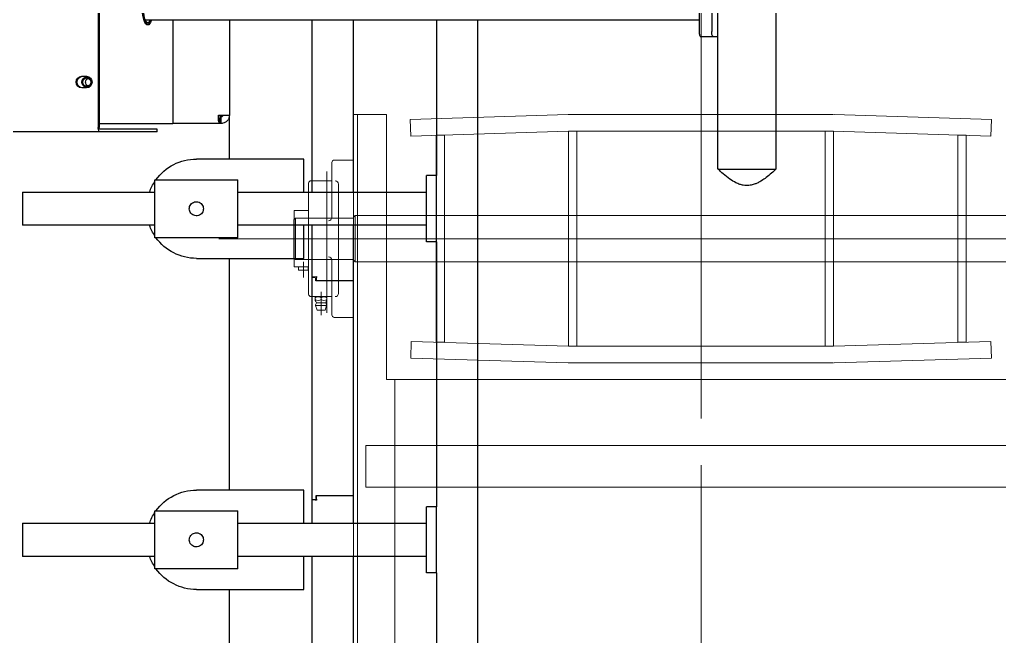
# Model space of a CAD drawing. Header units: millimetres. Extents: x 163705 to 1616509, y 81827 to 302547.
# Drawn here: x 251585 to 252177, y 147790 to 148163 of the extents above; entities that cross this region are included whole.
import ezdxf

# ---------------------------------------------------------------- set-up
doc = ezdxf.new("R2010")
doc.units = ezdxf.units.MM
doc.header["$LTSCALE"] = 10
doc.linetypes.add('CENTER2', pattern=[28.575, 19.05, -3.175, 3.175, -3.175])
doc.layers.add('1-中心线', color=1, linetype='CENTER2', lineweight=0)
doc.layers.add('1-设备轮廓', color=2, linetype='Continuous', lineweight=18)

# ---------------------------------------------------------------- blocks, each defined once
blk = doc.blocks.new('A$Ce0621208')
for p, q in [((-1039.06, 993.69), (-1039.06, 366.85)), ((-1039.06, 867.69), (-1039.06, 332.26)), ((-1053.06, 814.05), (-1053.06, 396.05)), ((-1025.06, 814.05), (-1025.06, 396.05)), ((-954.06, 415.05), (-954.06, 795.05)), ((-1114.05, 685.34), (-1111.11, 780.34)), ((-1101.11, 780.05), (-1111.11, 780.34)), ((-1104.06, 685.05), (-1101.11, 780.05)), ((-977, 780.05), (-967, 780.34)), ((-974.06, 685.05), (-977, 780.05)), ((-964.06, 685.34), (-967, 780.34)), ((-1114.06, 685.05), (-1114.06, 525.05)), ((-1104.06, 685.05), (-1104.06, 525.05)), ((-974.06, 685.05), (-974.06, 525.05)), ((-964.06, 685.05), (-964.06, 525.05)), ((-1147.59, 605.05), (-930.52, 605.05)), ((-1114.05, 524.75), (-1111.11, 429.38)), ((-1104.06, 525.05), (-1101.11, 429.68)), ((-974.06, 525.05), (-977, 430.05)), ((-964.06, 524.75), (-967, 429.75)), ((-1101.11, 429.68), (-1111.11, 429.38)), ((-977, 430.05), (-967, 429.75)), ((-1114.06, 395.05), (-1114.06, 415.05)), ((-1114.06, 415.05), (-954.06, 415.05)), ((-954.06, 420.05), (1649.79, 420.05)), ((1899.79, 397.55), (-1114.06, 397.55)), ((1899.79, 395.05), (-1114.06, 395.05)), ((-991.56, 395.05), (-1086.56, 395.05)), ((-1086.56, 395.05), (-1086.56, 383.55)), ((-1053.06, 396.05), (-1052.06, 395.05)), ((-1025.06, 396.05), (-1053.06, 396.05)), ((-1026.06, 395.05), (-1052.06, 395.05)), ((-1051.56, 395.05), (-1051.56, 360.05)), ((-1026.56, 395.05), (-1026.56, 360.05)), ((-1025.06, 396.05), (-1026.06, 395.05)), ((-991.56, 395.05), (-991.56, 383.55)), ((-1006.06, 386.05), (-1072.06, 386.05)), ((-1051.97, 382.05), (-1085.06, 382.05)), ((-998.39, 379.05), (-1079.72, 379.05)), ((-1074.06, 382.05), (-1074.06, 369.55)), ((-993.06, 382.05), (-1026.14, 382.05)), ((-994.33, 379.05), (-1010.93, 379.05)), ((-1004.06, 382.05), (-1004.06, 369.55)), ((-1004.06, 382.05), (-1004.06, 375.85)), ((-1004.06, 382.05), (-1004.06, 375.85)), ((-1004.06, 381.07), (-1004.06, 382.05)), ((-1004.06, 381.07), (-1004.06, 375.85)), ((-1003.76, 379.05), (-1004.06, 378.75)), ((-1004.06, 378.75), (-1004.06, 372.35)), ((-1004.06, 378.75), (-1004.06, 372.35)), ((-1001.71, 379.05), (-1003.76, 379.05)), ((-998.66, 378.85), (-998.66, 372.25)), ((-995.96, 377.95), (-998.66, 378.85)), ((-992.96, 375.55), (-1007.06, 375.55)), ((-1004.06, 377.57), (-1004.06, 378.58)), ((-1004.06, 377.57), (-1004.06, 372.35)), ((-1000.4, 378.35), (-1000.4, 372.75)), ((-995.96, 373.15), (-998.66, 372.25)), ((-995.96, 377.95), (-995.96, 373.15)), ((-995.96, 377.95), (-995.96, 373.15)), ((-995.96, 377.95), (-995.96, 373.15)), ((-995.96, 377.95), (-995.96, 373.15)), ((-1005.56, 368.05), (-1072.56, 368.05)), ((-1056.06, 368.05), (-1056.06, 359.25)), ((-1022.06, 368.05), (-1022.06, 359.25)), ((-1020.06, 367.85), (-1022.06, 367.85)), ((-1020.06, 367.85), (-1020.06, 361.85)), ((-1004.06, 372.35), (-1003.76, 372.05)), ((-1001.71, 372.05), (-1003.76, 372.05)), ((-1015.72, 364.85), (-1025.06, 364.85)), ((-1020.06, 361.85), (-1022.06, 361.85)), ((-1022.06, 359.25), (-1056.06, 359.25)), ((-1051.56, 360.05), (-1050.56, 359.05)), ((-1051.56, 360.05), (-1026.56, 360.05)), ((-1027.56, 359.05), (-1050.56, 359.05)), ((-1026.56, 360.05), (-1027.56, 359.05))]:
    blk.add_line(p, q)
for points in [[(-914.06, 807.55), (-889.06, 807.55), (-889.06, 402.55), (-914.06, 402.55)], [(-976.56, 765.05), (-976.56, 760.05), (-1101.56, 760.05), (-1101.56, 765.05)], [(-974.06, 685.05), (-974.06, 680.05), (-1104.06, 680.05), (-1104.06, 685.05)], [(-974.06, 525.05), (-974.06, 530.05), (-1104.06, 530.05), (-1104.06, 525.05)], [(-976.56, 445.05), (-976.56, 450.05), (-1101.56, 450.05), (-1101.56, 445.05)]]:
    blk.add_lwpolyline(points, close=True)
for centre, radius, start, end in [((-1072.06, 384.05), 2, 90, 180), ((-1006.06, 384.05), 2, 0, 90), ((-1085.06, 383.55), 1.5, 180, 270), ((-1051.97, 380.05), 2, 0, 90), ((-1026.14, 380.05), 2, 90, 180), ((-1001.41, 377.3), 2.64, 138.589, 221.411), ((-1004.36, 377.3), 2.64, 318.589, 41.411), ((-998.26, 383.95), 6, 234.807, 249.039), ((-998.66, 375.55), 3.3, 90, 121.953), ((-993.06, 383.55), 1.5, 270, 0), ((-1001.41, 373.8), 2.64, 138.22, 221.411), ((-1004.36, 373.8), 2.64, 318.589, 41.411), ((-1072.56, 369.55), 1.5, 180, 270), ((-1005.56, 369.55), 1.5, 270, 0), ((-998.26, 367.14), 6, 110.961, 125.192), ((-1000.62, 371.95), 0.8, 61.408, 77.796), ((-998.66, 375.55), 3.3, 238.047, 270)]:
    blk.add_arc(centre, radius, start, end)
at = {"layer": '1-中心线'}
for p, q in [((-1039.06, 313.92), (-1039.06, 1030.98)), ((-1187.96, 605.05), (1951.97, 605.05))]:
    blk.add_line(p, q, dxfattribs=at)
blk = doc.blocks.new('G$C126DDED6')
at = {"rotation": 90}
blk.add_blockref('A$Ce0621208', (1640.05, 2164.12), dxfattribs=at)
blk = doc.blocks.new('11')
at = {"lineweight": 25}
for p, q in [((1524.49, -990.89), (1524.49, -522.21)), ((1560.99, -944.32), (1560.99, -1024.32)), ((1560.99, -944.32), (1579.72, -944.32)), ((1579.72, -944.32), (1580.99, -944.32)), ((1580.99, -1024.32), (1580.99, -944.32)), ((1760.99, -944.32), (1760.99, -1024.32)), ((1760.99, -944.32), (1779.72, -944.32)), ((1779.72, -944.32), (1780.99, -944.32)), ((1780.99, -1024.32), (1780.99, -944.32)), ((1490.99, -980.13), (1490.99, -982.98)), ((1497.99, -982.98), (1497.99, -980.13)), ((1156.99, -990.11), (1521.99, -990.11)), ((1156.99, -990.58), (1521.99, -990.58)), ((1519.49, -990.58), (1519.49, -996.28)), ((1522.99, -1025.65), (1522.99, -990.89)), ((1524.49, -1025.65), (1524.49, -990.89)), ((1519.49, -996.28), (1519.49, -1005.1)), ((1519.49, -1005.1), (1519.49, -1034.77)), ((1456.99, -1352.93), (1456.99, -1018.4)), ((1459.49, -1019.94), (1459.49, -1018.95)), ((1524.49, -1025.65), (1522.99, -1025.65)), ((1553.49, -1024.32), (1553.49, -1074.32)), ((1588.49, -1024.32), (1553.49, -1024.32)), ((1588.49, -1074.32), (1588.49, -1024.32)), ((1753.49, -1024.32), (1753.49, -1074.32)), ((1788.49, -1024.32), (1753.49, -1024.32)), ((1788.49, -1074.32), (1788.49, -1024.32)), ((1456.99, -1035.11), (1519.49, -1035.11)), ((1519.49, -1034.77), (1519.49, -1035.11)), ((1519.49, -1063.51), (1519.49, -1035.11)), ((1540.99, -1114.32), (1540.99, -1049.32)), ((1600.99, -1049.32), (1600.99, -1114.32)), ((1740.99, -1114.32), (1740.99, -1049.32)), ((1800.99, -1049.32), (1800.99, -1114.32)), ((1514.49, -1062.78), (1514.49, -1069.32)), ((1515.49, -1064.32), (1515.49, -1063.62)), ((1519.49, -1064.32), (1515.49, -1064.32)), ((1519.49, -1063.51), (1516.34, -1063.51)), ((1519.49, -1064.32), (1519.49, -1063.51)), ((1456.99, -1069.32), (1514.49, -1069.32)), ((1540.99, -1069.32), (1514.49, -1069.32)), ((1740.99, -1069.32), (1600.99, -1069.32)), ((1885.99, -1069.32), (1800.99, -1069.32)), ((1588.49, -1074.32), (1553.49, -1074.32)), ((1560.99, -1074.32), (1560.99, -1188.32)), ((1580.99, -1188.32), (1580.99, -1074.32)), ((1788.49, -1074.32), (1753.49, -1074.32)), ((1760.99, -1074.32), (1760.99, -1188.32)), ((1780.99, -1188.32), (1780.99, -1074.32)), ((1560.99, -1114.32), (1540.99, -1114.32)), ((1600.99, -1114.32), (1580.99, -1114.32)), ((1760.99, -1114.32), (1740.99, -1114.32)), ((1800.99, -1114.32), (1780.99, -1114.32)), ((1560.99, -1119.32), (1456.99, -1119.32)), ((1612.28, -1119.32), (1580.99, -1119.32)), ((1612.28, -1119.32), (1612.28, -1120.82)), ((1746.7, -1119.32), (1612.28, -1119.32)), ((1614.49, -1121.53), (1612.99, -1121.53)), ((1614.49, -1144.32), (1614.49, -1121.53)), ((1744.49, -1144.32), (1744.49, -1121.53)), ((1744.49, -1121.53), (1745.99, -1121.53)), ((1760.99, -1119.32), (1746.7, -1119.32)), ((1746.7, -1119.32), (1746.7, -1120.82)), ((2232.28, -1119.32), (1780.99, -1119.32)), ((1560.99, -1144.32), (1456.99, -1144.32)), ((1760.99, -1144.32), (1580.99, -1144.32)), ((2334.49, -1144.32), (1780.99, -1144.32)), ((1550.99, -1194.32), (1550.99, -1188.32)), ((1590.99, -1188.32), (1550.99, -1188.32)), ((1590.99, -1194.32), (1590.99, -1188.32)), ((1750.99, -1194.32), (1750.99, -1188.32)), ((1790.99, -1188.32), (1750.99, -1188.32)), ((1790.99, -1194.32), (1790.99, -1188.32)), ((1456.99, -1194.32), (1550.99, -1194.32)), ((1590.99, -1194.32), (1550.99, -1194.32)), ((1590.99, -1194.32), (1750.99, -1194.32)), ((1790.99, -1194.32), (1750.99, -1194.32)), ((1790.99, -1194.32), (2249.49, -1194.32)), ((2249.49, -1219.32), (1456.99, -1219.32)), ((1214.99, -1352.93), (1463.99, -1352.93)), ((1466.99, -1353.85), (1466.99, -1361.46)), ((1214.99, -1360.54), (1463.99, -1360.54)), ((1546.99, -1364.31), (1131.99, -1364.31)), ((1466.99, -1361.46), (1466.99, -1364.31)), ((1131.99, -1399.31), (1546.99, -1399.31))]:
    blk.add_line(p, q, dxfattribs=at)
for points in [[(1494.49, -980.09), (1493.46, -980.27), (1492.55, -980.77), (1491.87, -981.53), (1491.51, -982.47), (1491.51, -983.47), (1491.87, -984.41), (1492.55, -985.17), (1493.46, -985.67), (1494.49, -985.85), (1495.53, -985.67), (1496.44, -985.17), (1497.11, -984.41), (1497.47, -983.47), (1497.47, -982.47), (1497.11, -981.53), (1496.44, -980.77), (1495.53, -980.27), (1494.49, -980.09)], [(1494.49, -980.75), (1493.54, -980.94), (1492.72, -981.45), (1492.18, -982.22), (1491.99, -983.13), (1492.18, -984.04), (1492.72, -984.81), (1493.54, -985.33), (1494.49, -985.51), (1495.45, -985.33), (1496.26, -984.81), (1496.8, -984.04), (1496.99, -983.13), (1496.8, -982.22), (1496.26, -981.45), (1495.45, -980.94), (1494.49, -980.75)], [(1524.49, -990.89), (1524.44, -990.74), (1524.3, -990.59), (1524.07, -990.46), (1523.76, -990.34), (1523.38, -990.24), (1522.95, -990.17), (1522.48, -990.13), (1521.99, -990.11)], [(1522.99, -990.89), (1522.97, -990.83), (1522.92, -990.77), (1522.82, -990.72), (1522.7, -990.67), (1522.55, -990.63), (1522.37, -990.6), (1522.19, -990.58), (1521.99, -990.58)], [(1456.99, -1022.21), (1457.25, -1022.12), (1458.42, -1021.65), (1459.28, -1021.11), (1459.81, -1020.53), (1459.99, -1019.94), (1459.81, -1019.34), (1459.28, -1018.77), (1458.42, -1018.23), (1457.25, -1017.75), (1455.82, -1017.35), (1454.17, -1017.03), (1452.37, -1016.82), (1450.46, -1016.71), (1448.52, -1016.71), (1446.62, -1016.82), (1444.81, -1017.03), (1443.16, -1017.35), (1441.73, -1017.75), (1440.56, -1018.23), (1439.7, -1018.77), (1439.17, -1019.34), (1438.99, -1019.94)], [(1439.54, -1019.65), (1439.89, -1019.07), (1440.6, -1018.53), (1441.62, -1018.03), (1442.93, -1017.61), (1444.48, -1017.26), (1446.2, -1017.02), (1448.05, -1016.88), (1449.95, -1016.85), (1451.83, -1016.93), (1453.63, -1017.12), (1455.28, -1017.42), (1456.72, -1017.8), (1457.89, -1018.26), (1458.77, -1018.78), (1459.31, -1019.35), (1459.49, -1019.93), (1459.31, -1020.52), (1458.78, -1021.08), (1457.91, -1021.6), (1456.99, -1021.98)], [(1440.53, -1019.68), (1440.88, -1019.13), (1441.59, -1018.61), (1442.62, -1018.14), (1443.93, -1017.75), (1445.46, -1017.45), (1447.17, -1017.25), (1448.97, -1017.16), (1450.78, -1017.19), (1452.55, -1017.32), (1454.19, -1017.57), (1455.64, -1017.91), (1456.84, -1018.33), (1457.73, -1018.82), (1458.29, -1019.36), (1458.49, -1019.92), (1458.32, -1020.48), (1457.79, -1021.01), (1456.99, -1021.47)], [(1463.99, -1352.93), (1464.58, -1352.95), (1465.14, -1353), (1465.66, -1353.08), (1466.11, -1353.2), (1466.49, -1353.34), (1466.76, -1353.5), (1466.93, -1353.67), (1466.99, -1353.85)], [(1466.99, -1361.46), (1466.93, -1361.28), (1466.76, -1361.11), (1466.49, -1360.95), (1466.11, -1360.81), (1465.66, -1360.69), (1465.14, -1360.61), (1464.58, -1360.55), (1463.99, -1360.54)]]:
    blk.add_lwpolyline(points, dxfattribs=at)
for centre, radius, start, end in [((1494.49, -980.26), 3.5, 2.17581, 177.82419), ((1494.49, -980.72), 3.5, 2.17581, 177.82419), ((1494.49, -982.85), 3.5, 182.17581, 357.82419), ((1494.45, -984.93), 2.48, 88.9804, 157.51565), ((1494.54, -984.93), 2.48, 22.48435, 91.0196), ((1570.99, -1049.32), 30, 109.47122, 123.55731), ((1570.99, -1049.32), 30, 56.44269, 70.52878), ((1770.99, -1049.32), 30, 109.47122, 123.55731), ((1770.99, -1049.32), 30, 56.44269, 70.52878), ((1570.99, -1049.32), 30, 125.68533, 180), ((1570.99, -1049.32), 30, 0, 54.31467), ((1770.99, -1049.32), 30, 125.68533, 180), ((1770.99, -1049.32), 30, 0, 54.31467)]:
    blk.add_arc(centre, radius, start, end, dxfattribs=at)
for points, knots in [([(1570.99, -1053.57), (1570.52, -1053.53), (1569.58, -1053.43), (1568.33, -1052.73), (1567.35, -1051.67), (1566.78, -1050.33), (1566.68, -1048.89), (1567.06, -1047.51), (1567.86, -1046.33), (1569.01, -1045.47), (1570.4, -1045.03), (1571.84, -1045.08), (1573.17, -1045.58), (1574.27, -1046.5), (1575.02, -1047.73), (1575.32, -1049.16), (1575.13, -1050.58), (1574.5, -1051.85), (1573.48, -1052.86), (1572.25, -1053.47), (1571.38, -1053.54), (1570.99, -1053.57)], [0, 0, 0, 0, 1.403579, 2.806217, 4.233469, 5.680209, 7.099249, 8.486255, 9.886899, 11.325041, 12.767223, 14.174394, 15.562365, 16.974101, 18.418175, 19.853155, 21.249386, 22.638598, 24.062294, 25.509219, 26.669433, 26.669433, 26.669433, 26.669433]), ([(1770.99, -1053.57), (1770.52, -1053.53), (1769.58, -1053.43), (1768.33, -1052.73), (1767.35, -1051.67), (1766.78, -1050.33), (1766.68, -1048.89), (1767.06, -1047.51), (1767.86, -1046.33), (1769.01, -1045.47), (1770.4, -1045.03), (1771.84, -1045.08), (1773.17, -1045.58), (1774.27, -1046.5), (1775.02, -1047.73), (1775.32, -1049.16), (1775.13, -1050.58), (1774.5, -1051.85), (1773.48, -1052.86), (1772.25, -1053.47), (1771.38, -1053.54), (1770.99, -1053.57)], [0, 0, 0, 0, 1.403579, 2.806217, 4.233469, 5.680209, 7.099249, 8.486255, 9.886899, 11.325041, 12.767223, 14.174394, 15.562365, 16.974101, 18.418175, 19.853155, 21.249386, 22.638598, 24.062294, 25.509219, 26.669433, 26.669433, 26.669433, 26.669433]), ([(1519.49, -1063.51), (1519.44, -1063.4), (1519.32, -1063.16), (1518.45, -1062.87), (1517.17, -1062.7), (1515.77, -1062.67), (1514.85, -1062.75), (1514.49, -1062.78)], [0, 0, 0, 0, 1.129236, 2.258471, 3.387686, 4.516901, 5.228922, 5.228922, 5.228922, 5.228922]), ([(1515.09, -1063.74), (1515.01, -1063.78), (1514.83, -1063.85), (1514.61, -1063.95), (1514.49, -1064.01)], [0, 0, 0, 0, 0.2997491, 0.654347, 0.654347, 0.654347, 0.654347]), ([(1514.49, -1065.32), (1514.64, -1065.3), (1514.92, -1065.26), (1515.25, -1065.01), (1515.45, -1064.68), (1515.48, -1064.44), (1515.49, -1064.32)], [0, 0, 0, 0, 0.449418, 0.832586, 1.215615, 1.566184, 1.566184, 1.566184, 1.566184]), ([(1514.49, -1069.32), (1515.06, -1069.27), (1516.19, -1069.15), (1517.69, -1068.28), (1518.82, -1067), (1519.41, -1065.6), (1519.47, -1064.68), (1519.49, -1064.32)], [0, 0, 0, 0, 1.693615, 3.387231, 5.080815, 6.774399, 7.84228, 7.84228, 7.84228, 7.84228]), ([(1515.07, -1063.75), (1515.18, -1063.71), (1515.42, -1063.62), (1515.77, -1063.55), (1516.1, -1063.51), (1516.26, -1063.51), (1516.34, -1063.51)], [0, 0, 0, 0, 0.278387, 0.586279, 0.925718, 1.298368, 1.298368, 1.298368, 1.298368]), ([(1546.99, -1399.29), (1547.8, -1398.44), (1549.6, -1396.55), (1552.01, -1393.71), (1553.98, -1390.96), (1555.24, -1388.73), (1555.99, -1387.03), (1556.44, -1385.67), (1556.76, -1384.4), (1556.97, -1382.98), (1557.02, -1381.35), (1556.83, -1379.48), (1556.3, -1377.37), (1555.16, -1374.63), (1553.06, -1371.25), (1550.18, -1367.71), (1548, -1365.41), (1547, -1364.36)], [0, 0, 0, 0, 3.549141, 7.823226, 11.167423, 13.686395, 15.494679, 16.729368, 17.987473, 19.420151, 21.034176, 22.866188, 25.017621, 27.566205, 31.728638, 36.911306, 41.241295, 41.241295, 41.241295, 41.241295]), ([(1546.99, -1364.37), (1546.99, -1364.36), (1546.99, -1364.33), (1546.99, -1364.81), (1546.99, -1365.78), (1546.99, -1367.22), (1546.99, -1369.08), (1546.99, -1371.28), (1546.99, -1373.81), (1546.99, -1376.53), (1546.99, -1379.44), (1546.99, -1382.38), (1546.99, -1385.34), (1546.99, -1388.17), (1546.99, -1390.84), (1546.99, -1393.24), (1546.99, -1395.32), (1546.99, -1397.19), (1546.99, -1398.01), (1546.99, -1398.46)], [0, 0, 0, 0, 1.015884, 3.079953, 5.085849, 7.149917, 9.155813, 11.21988, 13.225777, 15.289845, 17.295742, 19.35981, 21.365708, 23.429776, 25.435673, 27.499742, 29.505638, 31.569705, 34.108011, 34.108011, 34.108011, 34.108011]), ([(1546.99, -1398.46), (1546.99, -1398.72), (1546.99, -1399.22), (1546.99, -1399.26), (1546.99, -1399.28)], [0, 0, 0, 0, 0.4374202, 0.8265631, 0.8265631, 0.8265631, 0.8265631])]:
    blk.add_open_spline(points, degree=3, knots=knots, dxfattribs=at)
for points in [[(1612.28, -1119.32), (1612.26, -1119.36), (1612.21, -1119.43), (1612.14, -1120.01), (1612.06, -1120.84), (1612.02, -1121.49), (1611.99, -1121.82)], [(1612.28, -1120.82), (1612.26, -1120.84), (1612.21, -1120.87), (1612.14, -1121.1), (1612.06, -1121.43), (1612.02, -1121.69), (1611.99, -1121.82)], [(1611.99, -1121.82), (1612.32, -1121.8), (1612.97, -1121.75), (1613.8, -1121.67), (1614.38, -1121.6), (1614.45, -1121.55), (1614.49, -1121.53)], [(1611.99, -1121.82), (1612.12, -1121.8), (1612.38, -1121.75), (1612.72, -1121.67), (1612.95, -1121.6), (1612.98, -1121.55), (1612.99, -1121.53)], [(1744.49, -1121.53), (1744.53, -1121.55), (1744.6, -1121.6), (1745.18, -1121.67), (1746.01, -1121.75), (1746.66, -1121.8), (1746.99, -1121.82)], [(1745.99, -1121.53), (1746.01, -1121.55), (1746.04, -1121.6), (1746.27, -1121.67), (1746.6, -1121.75), (1746.86, -1121.8), (1746.99, -1121.82)], [(1746.99, -1121.82), (1746.97, -1121.49), (1746.92, -1120.84), (1746.85, -1120.01), (1746.77, -1119.43), (1746.72, -1119.36), (1746.7, -1119.32)], [(1746.99, -1121.82), (1746.97, -1121.69), (1746.92, -1121.43), (1746.85, -1121.1), (1746.77, -1120.87), (1746.72, -1120.84), (1746.7, -1120.82)]]:
    blk.add_open_spline(points, degree=3, dxfattribs=at)
blk = doc.blocks.new('A$C790c3438')
at = {"xscale": -1, "rotation": 89.99999999999993}
blk.add_blockref('11', (5498.39, 10613.13), dxfattribs=at)
at = {"layer": '1-设备轮廓', "rotation": 180}
blk.add_blockref('G$C126DDED6', (7887.52, 10149.08), dxfattribs=at)

msp = doc.modelspace()

# ---------------------------------------------------------------- block references
msp.add_blockref('A$C790c3438', (245144.313, 139006.156))

doc.saveas('drawing.dxf')
